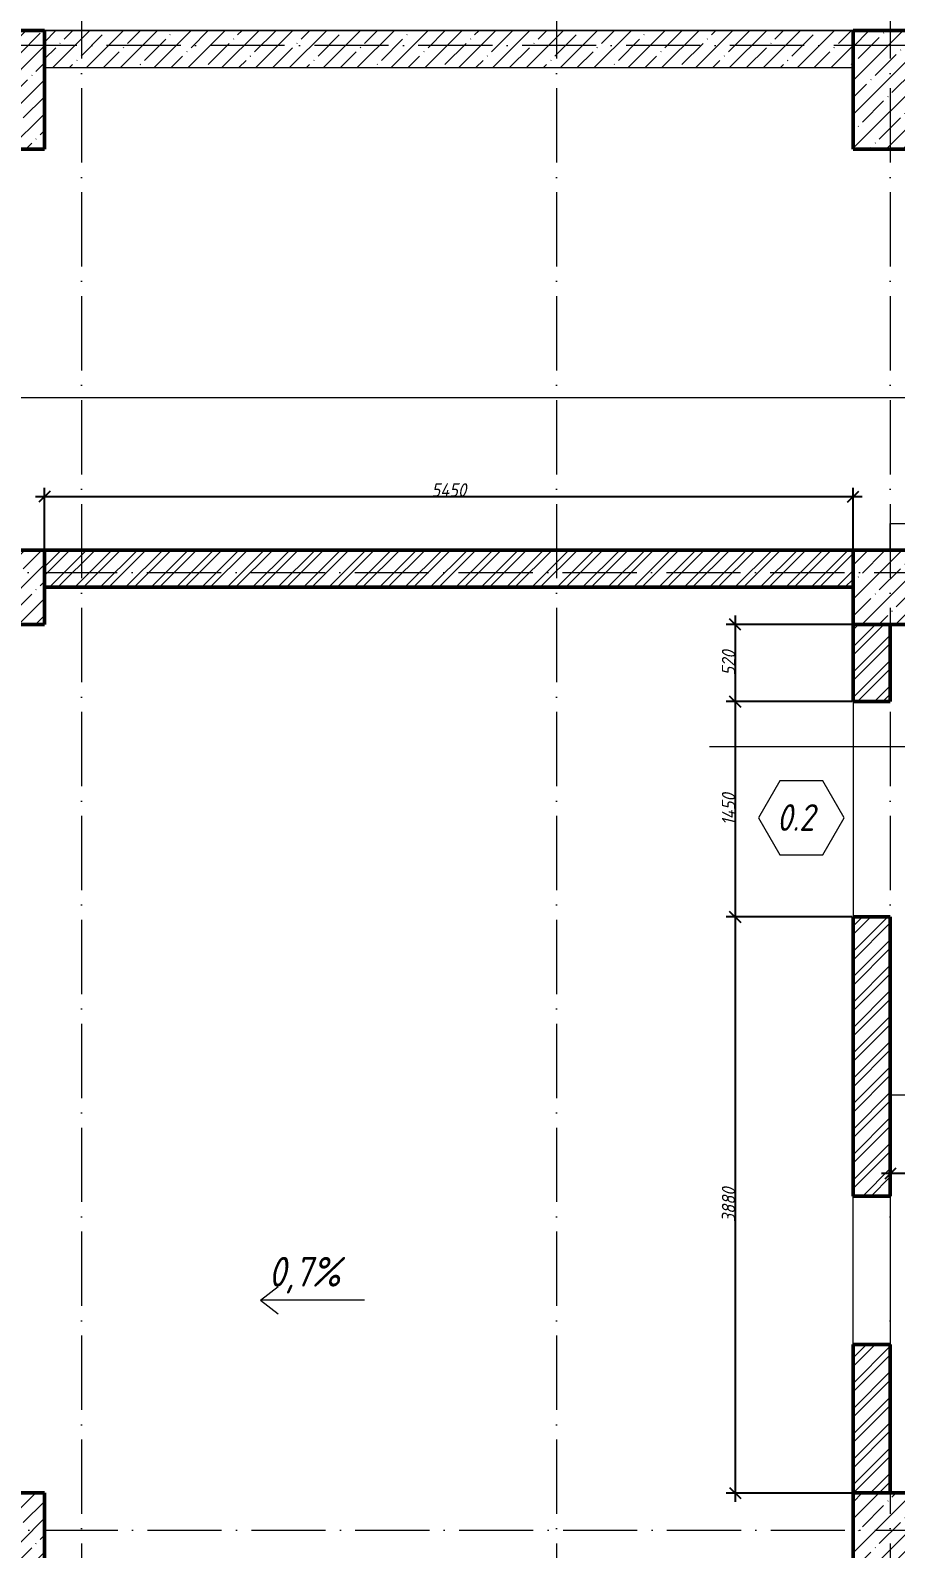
# Model space of a CAD drawing. Header units: millimetres. Extents: x -606178 to 312196, y -19338 to 632709.
# Drawn here: x -536912 to -531081, y 527250 to 537476 of the extents above; entities that cross this region are included whole.
import ezdxf

# ---------------------------------------------------------------- set-up
doc = ezdxf.new("R2010")
doc.units = ezdxf.units.MM
doc.linetypes.add('50_200_ШТРИХ_1Т_ш5_п1_п1_', pattern=[700, 500, -100, 0, -100])
for name, color, linetype, lineweight in [('A-____-____-DIMS', 7, 'Continuous', 9), ('A-DETL-GENF-OTLN-2', 7, 'Continuous', 5), ('A-DOOR-____-IDEN', 7, 'Continuous', 9), ('A-FLOR-____-OTLN', 7, 'Continuous', 9), ('A-GENM-____-OTLN', 7, 'Continuous', 9), ('A-WALL-____-MCUT-1', 7, 'Continuous', 9), ('A-WALL-____-MCUT-2', 7, 'Continuous', 50), ('A-WALL-____-PATT-1', 7, 'Continuous', 9), ('A-WALL-FNSH-MCUT-1', 7, 'Continuous', 9), ('G-____-____-DIMS', 7, 'Continuous', 9), ('S-COLS-____-MCUT', 7, 'Continuous', 50), ('S-COLS-____-OTLN', 7, 'Continuous', 9), ('S-GRID-____-OTLN-1', 7, '50_200_ШТРИХ_1Т_ш5_п1_п1_', 9)]:
    doc.layers.add(name, color=color, linetype=linetype, lineweight=lineweight)
for name, color, linetype, lineweight, true_color in [('A-DETL-GENF-OTLN-3', 9, 'Continuous', 9, 0x808080), ('A-WALL-____-OTLN-1', 7, 'Continuous', 9, 0x800000), ('A-WALL-____-PATT-2', 7, 'Continuous', 9, 0x787878), ('G-____-____-SYMB-1', 9, 'Continuous', 9, 0x808080)]:
    doc.layers.add(name, color=color, linetype=linetype, lineweight=lineweight, true_color=true_color)
doc.styles.add('ISOCPEUR_I_3', font='isocpeui.ttf', dxfattribs={"width": 0.85, "height": 2.2})
doc.styles.add('ISOCPEUR_I_4', font='isocpeui.ttf', dxfattribs={"width": 0.85, "height": 2})
doc.styles.add('ISOCPEUR_I_7', font='isocpeui.ttf', dxfattribs={"width": 0.9, "height": 90})
doc.dimstyles.new('ISO-1_8_0_9К_СРЕДНИЙ_Кладочные', dxfattribs={"dimscale": 304.8, "dimtxt": 89.638306, "dimasz": 0.246063, "dimexe": 0.19685, "dimexo": 0, "dimgap": 0, "dimtad": 1, "dimdec": 3, "dimrnd": 0.001, "dimdsep": 46, "dimtxsty": 'ISOCPEUR_I_7', "dimblk1": 'OBLIQUE', "dimblk2": 'OBLIQUE', "dimsah": 1, "dimcen": 0.09, "dimdle": 0.19685, "dimazin": 0, "dimtfac": 1, "dimtdec": 4, "dimtix": 1, "dimtmove": 2, "dimatfit": 3, "dimfxl": 1, "dimtvp": 1, "dimtolj": 1, "dimtzin": 0, "dimarcsym": 2})
pattern_1 = [(45, (-600067.05, 451794.26), (-85.53659, 85.53659), []), (45, (-600010.02, 451794.26), (-85.53659, 85.53659), [])]

# ---------------------------------------------------------------- blocks, each defined once
blk = doc.blocks.new('BSC_Колонна _Прямоугольная - 500х800-V86-АР1_Кладочный план подвала в осях 1-64_Ю-ЯЯ')
at = {"layer": 'S-COLS-____-OTLN'}
h = blk.add_hatch(dxfattribs=at)
h.set_pattern_fill('FP_102', color=256, style=0, pattern_type=2)
h.set_pattern_definition([(225, (63000, 85281.04), (114.04925, -114.04925), []), (225, (62885.95, 85281.04), (114.04925, -114.04925), [201.613, -40.323, 3.353, -36.97])])
h.paths.add_polyline_path([(250, 400), (-250, 400), (-250, -400), (250, -400)], flags=0)
at = {"layer": 'S-COLS-____-MCUT'}
for p, q in [((250, 400), (-250, 400)), ((-250, 400), (-250, -400)), ((250, -400), (250, 400)), ((-250, -400), (250, -400))]:
    blk.add_line(p, q, dxfattribs=at)
blk = doc.blocks.new('BSC_Колонна _Прямоугольная - 500х800-V87-АР1_Кладочный план подвала в осях 1-64_Ю-ЯЯ')
at = {"layer": 'S-COLS-____-OTLN'}
h = blk.add_hatch(dxfattribs=at)
h.set_pattern_fill('FP_103', color=256, style=0, pattern_type=2)
h.set_pattern_definition([(225, (68950, 85281.04), (114.04925, -114.04925), []), (225, (68835.95, 85281.04), (114.04925, -114.04925), [201.613, -40.323, 3.353, -36.97])])
h.paths.add_polyline_path([(250, 400), (-250, 400), (-250, -400), (250, -400)], flags=0)
at = {"layer": 'S-COLS-____-MCUT'}
for p, q in [((250, 400), (-250, 400)), ((-250, 400), (-250, -400)), ((250, -400), (250, 400)), ((-250, -400), (250, -400))]:
    blk.add_line(p, q, dxfattribs=at)
blk = doc.blocks.new('BSC_Колонна _Прямоугольная - 500х500-V157-АР1_Кладочный план подвала в осях 1-64_Ю-ЯЯ')
at = {"layer": 'S-COLS-____-OTLN'}
h = blk.add_hatch(dxfattribs=at)
h.set_pattern_fill('FP_174', color=256, style=0, pattern_type=2)
h.set_pattern_definition([(45, (-68950, -81931.04), (-114.04925, 114.04925), []), (45, (-68835.95, -81931.04), (-114.04925, 114.04925), [201.613, -40.323, 3.353, -36.97])])
h.paths.add_polyline_path([(-250, -250), (250, -250), (250, 250), (-250, 250)], flags=0)
at = {"layer": 'S-COLS-____-MCUT'}
for p, q in [((250, 250), (-250, 250)), ((-250, 250), (-250, -250)), ((250, -250), (250, 250)), ((-250, -250), (250, -250))]:
    blk.add_line(p, q, dxfattribs=at)
blk = doc.blocks.new('BSC_Колонна _Прямоугольная - 500х500-V158-АР1_Кладочный план подвала в осях 1-64_Ю-ЯЯ')
at = {"layer": 'S-COLS-____-OTLN'}
h = blk.add_hatch(dxfattribs=at)
h.set_pattern_fill('FP_175', color=256, style=0, pattern_type=2)
h.set_pattern_definition([(45, (-63000, -81931.04), (-114.04925, 114.04925), []), (45, (-62885.95, -81931.04), (-114.04925, 114.04925), [201.613, -40.323, 3.353, -36.97])])
h.paths.add_polyline_path([(-250, -250), (250, -250), (250, 250), (-250, 250)], flags=0)
at = {"layer": 'S-COLS-____-MCUT'}
for p, q in [((250, 250), (-250, 250)), ((-250, 250), (-250, -250)), ((250, -250), (250, 250)), ((-250, -250), (250, -250))]:
    blk.add_line(p, q, dxfattribs=at)
blk = doc.blocks.new('BSC_Колонна _Прямоугольная - 500х500-V160-АР1_Кладочный план подвала в осях 1-64_Ю-ЯЯ')
at = {"layer": 'S-COLS-____-OTLN'}
h = blk.add_hatch(dxfattribs=at)
h.set_pattern_fill('FP_177', color=256, style=0, pattern_type=2)
h.set_pattern_definition([(45, (-68950, -75581.04), (-114.04925, 114.04925), []), (45, (-68835.95, -75581.04), (-114.04925, 114.04925), [201.613, -40.323, 3.353, -36.97])])
h.paths.add_polyline_path([(-250, -250), (250, -250), (250, 250), (-250, 250)], flags=0)
at = {"layer": 'S-COLS-____-MCUT'}
for p, q in [((250, 250), (-250, 250)), ((-250, 250), (-250, -250)), ((250, -250), (250, 250)), ((-250, -250), (250, -250))]:
    blk.add_line(p, q, dxfattribs=at)
blk = doc.blocks.new('BSC_Колонна _Прямоугольная - 500х500-V161-АР1_Кладочный план подвала в осях 1-64_Ю-ЯЯ')
at = {"layer": 'S-COLS-____-OTLN'}
h = blk.add_hatch(dxfattribs=at)
h.set_pattern_fill('FP_178', color=256, style=0, pattern_type=2)
h.set_pattern_definition([(45, (-63000, -75581.04), (-114.04925, 114.04925), []), (45, (-62885.95, -75581.04), (-114.04925, 114.04925), [201.613, -40.323, 3.353, -36.97])])
h.paths.add_polyline_path([(-250, -250), (250, -250), (250, 250), (-250, 250)], flags=0)
at = {"layer": 'S-COLS-____-MCUT'}
for p, q in [((250, 250), (-250, 250)), ((-250, 250), (-250, -250)), ((250, -250), (250, 250)), ((-250, -250), (250, -250))]:
    blk.add_line(p, q, dxfattribs=at)
blk = doc.blocks.new('АР_Перемычка - АР_Перемычка-28769347-АР1_Кладочный план подвала в осях 1-64_Ю-ЯЯ')
at = {"layer": 'A-GENM-____-OTLN'}
blk.add_line((-250, -125), (-243, -125), dxfattribs=at)
blk = doc.blocks.new('DET_L_Имитация разреза_ISO2-5 - Верх-27490002-АР1_Кладочный план подвала в осях 1-64_Ю-ЯЯ')
at = {"layer": 'A-DETL-GENF-OTLN-3'}
blk.add_line((143, 0), (4757, 0), dxfattribs=at)
blk = doc.blocks.new('_Oblique')
at = {"color": 0, "linetype": 'ByBlock', "lineweight": -2}
blk.add_line((-0.5, -0.5), (0.5, 0.5), dxfattribs=at)
blk = doc.blocks.new('*D3813')
at = {"layer": 'A-____-____-DIMS', "color": 0, "lineweight": -2, "transparency": 16777216}
for p, q in [((-529717, 531305), (-529717, 529716)), ((-531117, 529670), (-531117, 529836)), ((-529657, 529776), (-531177, 529776))]:
    blk.add_line(p, q, dxfattribs=at)
at = {"layer": 'Defpoints', "color": 0, "transparency": 16777216}
for p in [(-529717, 531305), (-531117, 529776), (-531117, 529670)]:
    blk.add_point(p, dxfattribs=at)
at = {"layer": 'A-____-____-DIMS', "color": 0, "lineweight": -2, "transparency": 16777216, "xscale": 75, "yscale": 75, "zscale": 75, "rotation": 180}
blk.add_blockref('_Oblique', (-531117, 529776), dxfattribs=at)
at = {"layer": 'A-____-____-DIMS', "color": 0, "lineweight": -2, "transparency": 16777216, "xscale": 75, "yscale": 75, "zscale": 75}
blk.add_blockref('_Oblique', (-529717, 529776), dxfattribs=at)
at = {"layer": 'A-____-____-DIMS', "color": 0, "transparency": 16777216, "insert": (-530417, 529821), "char_height": 90, "width": 521.28, "attachment_point": 5, "style": 'ISOCPEUR_I_7'}
blk.add_mtext('\\A1;1400', dxfattribs=at)
blk = doc.blocks.new('Марка проема - марка проема-27336095-АР1_Кладочный план подвала в осях 1-64_Ю-ЯЯ')
at = {"layer": 'A-DOOR-____-IDEN'}
for p, q in [((-1.44, 0.16), (-2.88, -2.33)), ((1.44, 0.16), (-1.44, 0.16)), ((2.88, -2.33), (1.44, 0.16)), ((-2.88, -2.33), (-1.44, -4.82)), ((1.44, -4.82), (2.88, -2.33)), ((-1.44, -4.82), (1.44, -4.82))]:
    blk.add_line(p, q, dxfattribs=at)
blk = doc.blocks.new('*D3891')
at = {"layer": 'A-____-____-DIMS', "color": 0, "lineweight": -2, "transparency": 16777216}
for p, q in [((-536877, 534336), (-531307, 534336)), ((-536817, 533975), (-536817, 534396)), ((-531367, 533975), (-531367, 534396))]:
    blk.add_line(p, q, dxfattribs=at)
at = {"layer": 'Defpoints', "color": 0, "transparency": 16777216}
for p in [(-531367, 534336), (-536817, 533975), (-531367, 533975)]:
    blk.add_point(p, dxfattribs=at)
at = {"layer": 'A-____-____-DIMS', "color": 0, "lineweight": -2, "transparency": 16777216, "xscale": 75, "yscale": 75, "zscale": 75, "rotation": 180}
blk.add_blockref('_Oblique', (-536817, 534336), dxfattribs=at)
at = {"layer": 'A-____-____-DIMS', "color": 0, "lineweight": -2, "transparency": 16777216, "xscale": 75, "yscale": 75, "zscale": 75}
blk.add_blockref('_Oblique', (-531367, 534336), dxfattribs=at)
at = {"layer": 'A-____-____-DIMS', "color": 0, "transparency": 16777216, "insert": (-534092, 534381), "char_height": 90, "width": 562.65, "attachment_point": 5, "style": 'ISOCPEUR_I_7'}
blk.add_mtext('\\A1;5450', dxfattribs=at)
blk = doc.blocks.new('*D3897')
at = {"layer": 'A-____-____-DIMS', "color": 0, "lineweight": -2, "transparency": 16777216}
for p, q in [((-532162, 533535), (-532162, 532895)), ((-531367, 533475), (-532222, 533475)), ((-531375, 532955), (-532222, 532955))]:
    blk.add_line(p, q, dxfattribs=at)
at = {"layer": 'Defpoints', "color": 0, "transparency": 16777216}
for p in [(-531367, 533475), (-532162, 532955), (-531375, 532955)]:
    blk.add_point(p, dxfattribs=at)
at = {"layer": 'A-____-____-DIMS', "color": 0, "lineweight": -2, "transparency": 16777216, "xscale": 75, "yscale": 75, "zscale": 75}
for p, rotation in [((-532162, 533475), 90), ((-532162, 532955), 270)]:
    blk.add_blockref('_Oblique', p, dxfattribs=dict(at, rotation=rotation))
at = {"layer": 'A-____-____-DIMS', "color": 0, "transparency": 16777216, "insert": (-532207, 533215), "char_height": 90, "width": 409.58, "attachment_point": 5, "rotation": 90, "style": 'ISOCPEUR_I_7'}
blk.add_mtext('\\A1;520', dxfattribs=at)
blk = doc.blocks.new('*D3898')
at = {"layer": 'A-____-____-DIMS', "color": 0, "lineweight": -2, "transparency": 16777216}
for p, q in [((-532162, 533015), (-532162, 531445)), ((-531375, 532955), (-532222, 532955)), ((-531375, 531505), (-532222, 531505))]:
    blk.add_line(p, q, dxfattribs=at)
at = {"layer": 'Defpoints', "color": 0, "transparency": 16777216}
for p in [(-531375, 532955), (-532162, 531505), (-531375, 531505)]:
    blk.add_point(p, dxfattribs=at)
at = {"layer": 'A-____-____-DIMS', "color": 0, "lineweight": -2, "transparency": 16777216, "xscale": 75, "yscale": 75, "zscale": 75}
for p, rotation in [((-532162, 532955), 90), ((-532162, 531505), 270)]:
    blk.add_blockref('_Oblique', p, dxfattribs=dict(at, rotation=rotation))
at = {"layer": 'A-____-____-DIMS', "color": 0, "transparency": 16777216, "insert": (-532207, 532230), "char_height": 90, "width": 521.28, "attachment_point": 5, "rotation": 90, "style": 'ISOCPEUR_I_7'}
blk.add_mtext('\\A1;1450', dxfattribs=at)
blk = doc.blocks.new('*D3899')
at = {"layer": 'A-____-____-DIMS', "color": 0, "lineweight": -2, "transparency": 16777216}
for p, q in [((-532162, 531565), (-532162, 527565)), ((-531375, 531505), (-532222, 531505)), ((-531367, 527625), (-532222, 527625))]:
    blk.add_line(p, q, dxfattribs=at)
at = {"layer": 'Defpoints', "color": 0, "transparency": 16777216}
for p in [(-531375, 531505), (-532162, 527625), (-531367, 527625)]:
    blk.add_point(p, dxfattribs=at)
at = {"layer": 'A-____-____-DIMS', "color": 0, "lineweight": -2, "transparency": 16777216, "xscale": 75, "yscale": 75, "zscale": 75}
for p, rotation in [((-532162, 531505), 90), ((-532162, 527625), 270)]:
    blk.add_blockref('_Oblique', p, dxfattribs=dict(at, rotation=rotation))
at = {"layer": 'A-____-____-DIMS', "color": 0, "transparency": 16777216, "insert": (-532207, 529565), "char_height": 90, "width": 546.1, "attachment_point": 5, "rotation": 90, "style": 'ISOCPEUR_I_7'}
blk.add_mtext('\\A1;3880', dxfattribs=at)

msp = doc.modelspace()

# ---------------------------------------------------------------- hatches: boundary and pattern name
at = {"layer": 'A-WALL-____-PATT-1'}
h = msp.add_hatch(dxfattribs=at)
h.set_pattern_fill('FP_1', color=256, style=0, pattern_type=2)
h.set_pattern_definition([(45, (-600067.05, 451794.26), (-114.04925, 114.04925), []), (45, (-599953, 451794.26), (-114.04925, 114.04925), [201.612, -40.322, 3.353, -36.97])])
h.paths.add_polyline_path([(-531367.047, 537225.3011), (-531367.047, 537475.3011), (-536817.047, 537475.3011), (-536817.047, 537225.3011), (-536452.3274, 537225.3011)], flags=0)
at = {"layer": 'A-WALL-____-PATT-2'}
h = msp.add_hatch(dxfattribs=at)
h.set_pattern_fill('FP_53', color=256, style=0, pattern_type=2)
h.set_pattern_definition(pattern_1)
h.paths.add_polyline_path([(-536817.047, 533725.3011), (-531367.047, 533725.3011), (-531367.047, 533975.3011), (-536817.047, 533975.3011)], flags=0)
h = msp.add_hatch(dxfattribs=at)
h.set_pattern_fill('FP_53', color=256, style=0, pattern_type=2)
h.set_pattern_definition(pattern_1)
h.paths.add_polyline_path([(-531117.047, 527625.3011), (-531117.047, 528625.3011), (-531367.047, 528625.3011), (-531367.047, 527625.3011)], flags=0)
h.paths.add_polyline_path([(-531367.047, 529625.3011), (-531117.047, 529625.3011), (-531117.047, 531505.3011), (-531367.047, 531505.3011)], flags=0)
h.paths.add_polyline_path([(-531117.047, 532955.3011), (-531117.047, 533475.3011), (-531367.047, 533475.3011), (-531367.047, 532955.3011)], flags=0)

# ---------------------------------------------------------------- linework, layer by layer
at = {"layer": 'A-FLOR-____-OTLN'}
for p, q in [((-531117.047, 534155.3011), (-528717.047, 534155.3011)), ((-531117.047, 533975.3011), (-531117.047, 534155.3011)), ((-531367.047, 532955.3011), (-531367.047, 531505.3011)), ((-528717.047, 530305.3011), (-531117.047, 530305.3011))]:
    msp.add_line(p, q, dxfattribs=at)
at = {"layer": 'A-WALL-____-MCUT-1'}
for p, q in [((-531367.047, 537475.3011), (-536817.047, 537475.3011)), ((-536817.047, 537225.3011), (-531367.047, 537225.3011))]:
    msp.add_line(p, q, dxfattribs=at)
at = {"layer": 'A-WALL-____-MCUT-2'}
for p, q in [((-531367.047, 533975.3011), (-536817.047, 533975.3011)), ((-536817.047, 533725.3011), (-531367.047, 533725.3011)), ((-531367.047, 533475.3011), (-531367.047, 532955.3011)), ((-531117.047, 532955.3011), (-531117.047, 533475.3011)), ((-531367.047, 532955.3011), (-531117.047, 532955.3011)), ((-531117.047, 531505.3011), (-531367.047, 531505.3011)), ((-531367.047, 531505.3011), (-531367.047, 529625.3011)), ((-531117.047, 529625.3011), (-531117.047, 531505.3011)), ((-531367.047, 529625.3011), (-531117.047, 529625.3011)), ((-531117.047, 528625.3011), (-531367.047, 528625.3011)), ((-531367.047, 528625.3011), (-531367.047, 527625.3011)), ((-531117.047, 527625.3011), (-531117.047, 528625.3011))]:
    msp.add_line(p, q, dxfattribs=at)
at = {"layer": 'A-WALL-____-OTLN-1'}
for p, q in [((-531367.047, 528625.3011), (-531367.047, 529625.3011)), ((-531117.047, 529625.3011), (-531117.047, 528625.3011))]:
    msp.add_line(p, q, dxfattribs=at)
at = {"layer": 'A-WALL-FNSH-MCUT-1'}
msp.add_line((-536817.047, 537475.3011), (-531367.047, 537475.3011), dxfattribs=at)
at = {"layer": 'G-____-____-DIMS'}
for p, q in [((-535361.0273, 528924.0218), (-535241.0273, 529016.1011)), ((-535361.0273, 528924.0218), (-535241.0273, 528831.9426)), ((-534661.0273, 528924.0218), (-535361.0273, 528924.0218))]:
    msp.add_line(p, q, dxfattribs=at)
at = {"layer": 'G-____-____-SYMB-1'}
msp.add_line((-604929.1498, 535003.3117), (-495936.6964, 535003.3117), dxfattribs=at)
at = {"layer": 'S-GRID-____-OTLN-1'}
for p, q in [((-536567.047, 542687.1106), (-536567.047, 504850.186)), ((-533367.047, 542687.1106), (-533367.047, 504685.847)), ((-531117.047, 542687.1106), (-531117.047, 491888.6689)), ((-495992.6403, 537375.3011), (-604735.8172, 537375.3011)), ((-604735.8172, 533825.3011), (-495992.6403, 533825.3011)), ((-550825.0292, 527375.3011), (-495992.6403, 527375.3011))]:
    msp.add_line(p, q, dxfattribs=at)

# ---------------------------------------------------------------- block references
at = {"layer": 'A-DETL-GENF-OTLN-2'}
msp.add_blockref('DET_L_Имитация разреза_ISO2-5 - Верх-27490002-АР1_Кладочный план подвала в осях 1-64_Ю-ЯЯ', (-532479.3902, 532653.2916), dxfattribs=at)
at = {"layer": 'A-DOOR-____-IDEN', "xscale": 99.99999999999993, "yscale": 99.99999999999993, "zscale": 99.99999999999993}
msp.add_blockref('Марка проема - марка проема-27336095-АР1_Кладочный план подвала в осях 1-64_Ю-ЯЯ', (-531716.4434, 532405.8652), dxfattribs=at)
at = {"layer": 'A-GENM-____-OTLN', "rotation": 269.9999999999999}
msp.add_blockref('АР_Перемычка - АР_Перемычка-28769347-АР1_Кладочный план подвала в осях 1-64_Ю-ЯЯ', (-531242.047, 532955.3011), dxfattribs=at)
at = {"layer": 'S-COLS-____-OTLN', "rotation": 180}
for name, p in [('BSC_Колонна _Прямоугольная - 500х800-V86-АР1_Кладочный план подвала в осях 1-64_Ю-ЯЯ', (-537067.047, 537075.3011)), ('BSC_Колонна _Прямоугольная - 500х800-V87-АР1_Кладочный план подвала в осях 1-64_Ю-ЯЯ', (-531117.047, 537075.3011))]:
    msp.add_blockref(name, p, dxfattribs=at)
at = {"layer": 'S-COLS-____-OTLN'}
for name, p in [('BSC_Колонна _Прямоугольная - 500х500-V158-АР1_Кладочный план подвала в осях 1-64_Ю-ЯЯ', (-537067.047, 533725.3011)), ('BSC_Колонна _Прямоугольная - 500х500-V157-АР1_Кладочный план подвала в осях 1-64_Ю-ЯЯ', (-531117.047, 533725.3011)), ('BSC_Колонна _Прямоугольная - 500х500-V161-АР1_Кладочный план подвала в осях 1-64_Ю-ЯЯ', (-537067.047, 527375.3011)), ('BSC_Колонна _Прямоугольная - 500х500-V160-АР1_Кладочный план подвала в осях 1-64_Ю-ЯЯ', (-531117.047, 527375.3011))]:
    msp.add_blockref(name, p, dxfattribs=at)

# ---------------------------------------------------------------- texts
at = {"layer": 'A-DOOR-____-IDEN', "insert": (-531882.2324, 532264.6847), "char_height": 180, "width": 353.544187, "attachment_point": 1, "style": 'ISOCPEUR_I_4'}
msp.add_mtext('0.2', dxfattribs=at)
at = {"layer": 'G-____-____-DIMS', "insert": (-535305.828, 529215.313), "char_height": 200, "width": 707.521631, "attachment_point": 1, "line_spacing_factor": 1.149209, "style": 'ISOCPEUR_I_3'}
msp.add_mtext('0,7%', dxfattribs=at)

# ---------------------------------------------------------------- dimensions: what is measured, and where the dimension line sits
at = {"layer": 'A-____-____-DIMS'}
for base, p1, p2, override, picture, middle in [((-531367.047, 534335.8228), (-536817.047, 533975.3011), (-531367.047, 533975.3011), {"dimtxt": 400, "dimpost": '<>', "dimfxl": 5450}, '*D3891', (-534092.047, 534380.8228)), ((-531117.047, 529775.6377), (-529717.047, 531305.3011), (-531117.047, 529669.5717), {"dimtxt": 400, "dimpost": '<>', "dimfxl": 2153.046859}, '*D3813', (-530417.047, 529820.6377))]:
    dim = msp.add_linear_dim(base=base, p1=p1, p2=p2, dimstyle='ISO-1_8_0_9К_СРЕДНИЙ_Кладочные', override=override, dxfattribs=at)
    dim.commit()
    dim.dimension.update_dxf_attribs({"geometry": picture, "text_midpoint": middle})
for base, p1, p2, override, picture, middle in [((-532162.1608, 532955.3011), (-531367.047, 533475.3011), (-531375.047, 532955.3011), {"dimtxt": 400, "dimpost": '<>', "dimfxl": 520.061535}, '*D3897', (-532207.1608, 533215.3011)), ((-532162.1608, 531505.3011), (-531375.047, 532955.3011), (-531375.047, 531505.3011), {"dimtxt": 400, "dimpost": '<>', "dimfxl": 1450}, '*D3898', (-532207.1608, 532230.3011)), ((-532162.1608, 527625.3011), (-531375.047, 531505.3011), (-531367.047, 527625.3011), {"dimtxt": 400, "dimpost": '<>', "dimfxl": 3880.008247}, '*D3899', (-532207.1608, 529565.3011))]:
    dim = msp.add_linear_dim(base=base, p1=p1, p2=p2, angle=90, dimstyle='ISO-1_8_0_9К_СРЕДНИЙ_Кладочные', override=override, dxfattribs=at)
    dim.commit()
    dim.dimension.update_dxf_attribs({"geometry": picture, "text_midpoint": middle})

doc.saveas('drawing.dxf')
